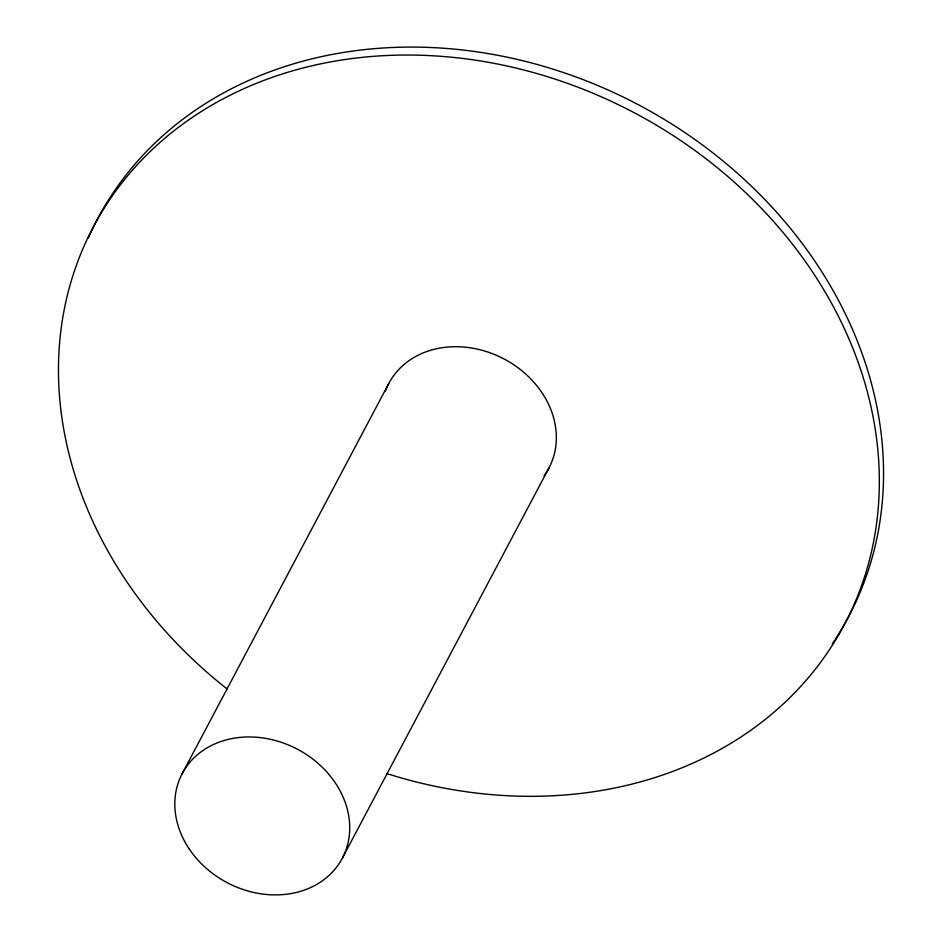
<?xml version="1.0" encoding="UTF-8"?>
<svg xmlns="http://www.w3.org/2000/svg" width="942" height="942" viewBox="0 0 942 942"><rect width="100%" height="100%" fill="white"/><g stroke="black" fill="none" stroke-linecap="round" stroke-linejoin="round"><path stroke-width="1.41" d="M182.065 773.912L388.693 383.665M342.464 857.95L549.092 467.703M227.387 689.191A424.936 353.945 27.9 0 1 250.678 85.71A424.936 353.945 27.9 0 1 872.751 415.116A424.936 353.945 27.9 0 1 386.644 773.523M88.395 237.808A424.936 353.945 27.9 0 1 641.478 106.399A424.936 353.945 27.9 0 1 835.366 639.182M834.6 640.336A424.936 353.945 27.9 0 1 832.281 643.822M385.349 391.26A90.538 75.407 27.9 0 1 504.394 359.149A90.538 75.407 27.9 0 1 544.087 475.757M188.847 848.377A90.538 75.407 27.9 0 0 340.121 862.06A90.538 75.407 27.9 0 0 257.837 737.351A90.538 75.407 27.9 0 0 188.847 848.377"/></g></svg>
